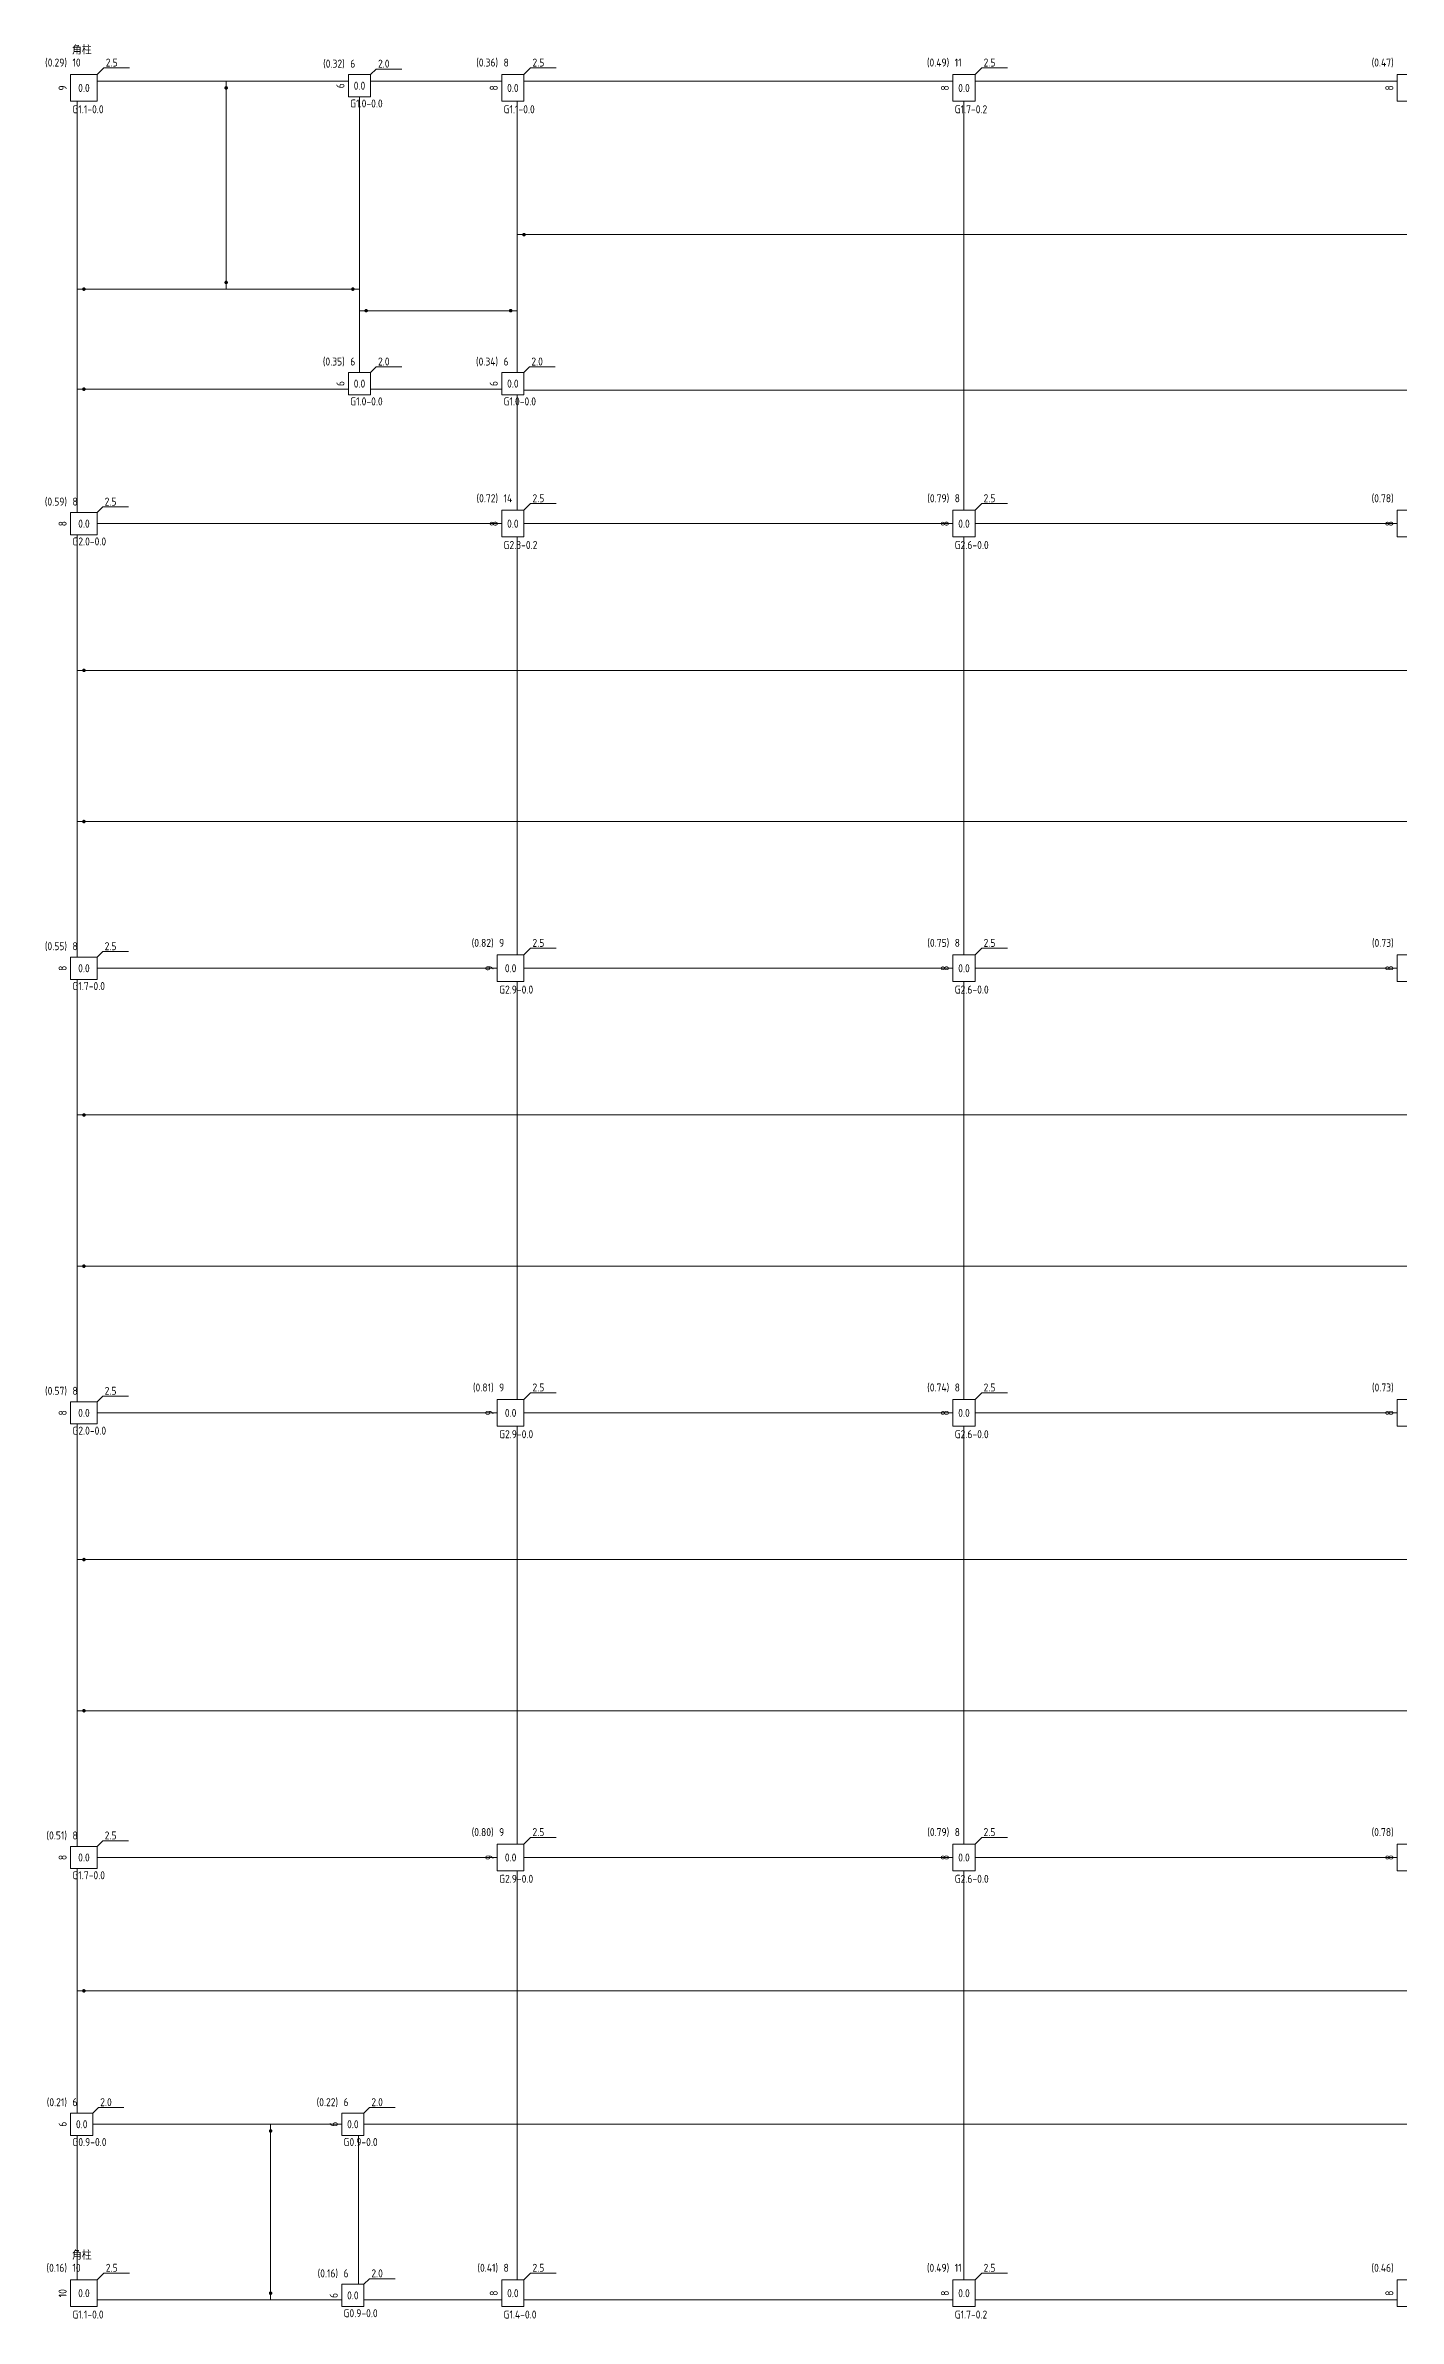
# Model space of a CAD drawing. Extents: x -2331248 to -1198620, y -977263 to -545844.
# Drawn here: x -1809366 to -1778923, y -596969 to -545844 of the extents above; entities that cross this region are included whole.
import ezdxf
from ezdxf.enums import TextEntityAlignment as Align

# ---------------------------------------------------------------- set-up
doc = ezdxf.new("R2010")
doc.units = 0
doc.header["$LTSCALE"] = 1000
doc.header["$MEASUREMENT"] = 0
doc.layers.get('0').update_dxf_attribs({"linetype": 'CONTINUOUS'})
for name, color, linetype, lineweight in [('15100', 4, 'CONTINUOUS', 18), ('15101', 52, 'CONTINUOUS', 18), ('15221', 2, 'CONTINUOUS', 18)]:
    doc.layers.add(name, color=color, linetype=linetype, lineweight=lineweight)
doc.styles.add('PkpmHz', font='Pkpmeng', dxfattribs={"width": 0.7, "bigfont": 'hztxt'})

# ---------------------------------------------------------------- blocks, each defined once
blk = doc.blocks.new('A$C6B480D75')
at = {"layer": '15100', "ltscale": 1000}
for p, q in [((1325, 50319), (4225, 50320)), ((4225, 50320), (6975, 50319)), ((7475, 50319), (10425, 50319)), ((10925, 50319), (20575, 50319)), ((21075, 50319), (30575, 50319)), ((875, 45645), (876, 49870)), ((7225, 45645), (7225, 49970)), ((10775, 46870), (10774, 49870)), ((20825, 46870), (20825, 49870)), ((10775, 45160), (10775, 46870)), ((20825, 43370), (20825, 46870)), ((875, 43395), (875, 45645)), ((7225, 45160), (7225, 45645)), ((7225, 43770), (7225, 45160)), ((10774, 43770), (10775, 45160)), ((876, 40620), (875, 43395)), ((7475, 43395), (10425, 43395)), ((10774, 40670), (10774, 43270)), ((20825, 40670), (20825, 43370)), ((875, 37070), (876, 40120)), ((1325, 40370), (10425, 40370)), ((10775, 37070), (10774, 40070)), ((10925, 40370), (20575, 40370)), ((20825, 37070), (20825, 40070)), ((21075, 40370), (30575, 40370)), ((875, 33670), (875, 37070)), ((10775, 33670), (10775, 37070)), ((20825, 33670), (20825, 37070)), ((876, 30620), (875, 33670)), ((10774, 30670), (10775, 33670)), ((20825, 30670), (20825, 33670)), ((1325, 30370), (10325, 30370)), ((10925, 30370), (20575, 30370)), ((21075, 30370), (30575, 30370)), ((875, 27070), (876, 30120)), ((10775, 27070), (10774, 30070)), ((20825, 27070), (20825, 30070)), ((875, 23670), (875, 27070)), ((10775, 23670), (10775, 27070)), ((20825, 23670), (20825, 27070)), ((876, 20620), (875, 23670)), ((10774, 20670), (10775, 23670)), ((20825, 20670), (20825, 23670)), ((875, 17070), (876, 20120)), ((1325, 20370), (10325, 20370)), ((10775, 17070), (10774, 20070)), ((10925, 20370), (20575, 20370)), ((20825, 17070), (20825, 20070)), ((21075, 20370), (30575, 20370)), ((875, 13670), (875, 17070)), ((10775, 13670), (10775, 17070)), ((20825, 13670), (20825, 17070)), ((876, 10620), (875, 13670)), ((10774, 10670), (10775, 13670)), ((20825, 10670), (20825, 13670)), ((1325, 10370), (10325, 10370)), ((10925, 10370), (20575, 10370)), ((21075, 10370), (30575, 10370)), ((875, 7370), (876, 10120)), ((10775, 7370), (10774, 10070)), ((20825, 7370), (20825, 10070)), ((875, 4620), (875, 7370)), ((10775, 4370), (10775, 7370)), ((20825, 4370), (20825, 7370)), ((876, 870), (875, 4120)), ((1225, 4370), (5225, 4370)), ((5225, 4370), (6825, 4370)), ((7200, 770), (7200, 4120)), ((10774, 870), (10775, 4370)), ((20825, 870), (20825, 4370)), ((1325, 421), (5225, 420)), ((5225, 420), (6825, 420)), ((7325, 420), (10425, 421)), ((10925, 421), (20575, 421)), ((21075, 421), (30575, 421))]:
    blk.add_line(p, q, dxfattribs=at)
at = {"layer": '15100', "color": 4, "ltscale": 1000}
for p, q in [((4225, 45645), (4225, 50320)), ((10775, 46870), (20825, 46870)), ((20825, 46870), (30825, 46870)), ((875, 45645), (4225, 45645)), ((4225, 45645), (7225, 45645)), ((7225, 45160), (10775, 45160)), ((875, 43395), (6975, 43395)), ((10925, 43370), (20825, 43370)), ((20825, 43370), (30825, 43370)), ((875, 37070), (10775, 37070)), ((10775, 37070), (20825, 37070)), ((20825, 37070), (30825, 37070)), ((875, 33670), (10775, 33670)), ((10775, 33670), (20825, 33670)), ((20825, 33670), (30825, 33670)), ((875, 27070), (10775, 27070)), ((10775, 27070), (20825, 27070)), ((20825, 27070), (30825, 27070)), ((875, 23670), (10775, 23670)), ((10775, 23670), (20825, 23670)), ((20825, 23670), (30825, 23670)), ((875, 17070), (10775, 17070)), ((10775, 17070), (20825, 17070)), ((20825, 17070), (30825, 17070)), ((875, 13670), (10775, 13670)), ((10775, 13670), (20825, 13670)), ((20825, 13670), (30825, 13670)), ((875, 7370), (10775, 7370)), ((10775, 7370), (20825, 7370)), ((20825, 7370), (30825, 7370)), ((5225, 420), (5225, 4370)), ((7325, 4370), (10775, 4370)), ((10775, 4370), (20825, 4370)), ((20825, 4370), (30825, 4370))]:
    blk.add_line(p, q, dxfattribs=at)
at = {"layer": '15100', "color": 1, "ltscale": 1000}
for points in [[(4245, 50170, 40, 40, 1), (4205, 50170, 40, 40, 1)], [(10945, 46870, 40, 40, 1), (10905, 46870, 40, 40, 1)], [(1045, 45645, 40, 40, 1), (1005, 45645, 40, 40, 1)], [(4245, 45795, 40, 40, 1), (4205, 45795, 40, 40, 1)], [(7095, 45645, 40, 40, 1), (7055, 45645, 40, 40, 1)], [(7395, 45160, 40, 40, 1), (7355, 45160, 40, 40, 1)], [(10645, 45160, 40, 40, 1), (10605, 45160, 40, 40, 1)], [(1045, 43395, 40, 40, 1), (1005, 43395, 40, 40, 1)], [(1045, 37070, 40, 40, 1), (1005, 37070, 40, 40, 1)], [(1045, 33670, 40, 40, 1), (1005, 33670, 40, 40, 1)], [(1045, 27070, 40, 40, 1), (1005, 27070, 40, 40, 1)], [(1045, 23670, 40, 40, 1), (1005, 23670, 40, 40, 1)], [(1045, 17070, 40, 40, 1), (1005, 17070, 40, 40, 1)], [(1045, 13670, 40, 40, 1), (1005, 13670, 40, 40, 1)], [(1045, 7370, 40, 40, 1), (1005, 7370, 40, 40, 1)], [(5245, 4220, 40, 40, 1), (5205, 4220, 40, 40, 1)], [(5245, 570, 40, 40, 1), (5205, 570, 40, 40, 1)]]:
    blk.add_lwpolyline(points, format="xyseb", close=True, dxfattribs=at)
at = {"layer": '15101', "linetype": 'Continuous'}
for points in [[(725, 49870), (1325, 49870), (1325, 50470), (725, 50470)], [(6975, 49970), (7475, 49970), (7475, 50470), (6975, 50470)], [(10425, 49870), (10925, 49870), (10925, 50470), (10425, 50470)], [(20575, 49870), (21075, 49870), (21075, 50470), (20575, 50470)], [(30575, 49870), (31075, 49870), (31075, 50470), (30575, 50470)], [(6975, 43270), (7475, 43270), (7475, 43770), (6975, 43770)], [(10425, 43270), (10925, 43270), (10925, 43770), (10425, 43770)], [(725, 40120), (1325, 40120), (1325, 40620), (725, 40620)], [(10425, 40070), (10925, 40070), (10925, 40670), (10425, 40670)], [(20575, 40070), (21075, 40070), (21075, 40670), (20575, 40670)], [(30575, 40070), (31075, 40070), (31075, 40670), (30575, 40670)], [(725, 30120), (1325, 30120), (1325, 30620), (725, 30620)], [(10325, 30070), (10925, 30070), (10925, 30670), (10325, 30670)], [(20575, 30070), (21075, 30070), (21075, 30670), (20575, 30670)], [(30575, 30070), (31075, 30070), (31075, 30670), (30575, 30670)], [(725, 20120), (1325, 20120), (1325, 20620), (725, 20620)], [(10325, 20070), (10925, 20070), (10925, 20670), (10325, 20670)], [(20575, 20070), (21075, 20070), (21075, 20670), (20575, 20670)], [(30575, 20070), (31075, 20070), (31075, 20670), (30575, 20670)], [(725, 10120), (1325, 10120), (1325, 10620), (725, 10620)], [(10325, 10070), (10925, 10070), (10925, 10670), (10325, 10670)], [(20575, 10070), (21075, 10070), (21075, 10670), (20575, 10670)], [(30575, 10070), (31075, 10070), (31075, 10670), (30575, 10670)], [(725, 4120), (1225, 4120), (1225, 4620), (725, 4620)], [(6825, 4120), (7325, 4120), (7325, 4620), (6825, 4620)], [(725, 270), (1325, 270), (1325, 870), (725, 870)], [(6825, 270), (7325, 270), (7325, 770), (6825, 770)], [(10425, 270), (10925, 270), (10925, 870), (10425, 870)], [(20575, 270), (21075, 270), (21075, 870), (20575, 870)], [(30575, 270), (31075, 270), (31075, 870), (30575, 870)]]:
    blk.add_lwpolyline(points, close=True, dxfattribs=at)
at = {"layer": '15221', "ltscale": 1000}
for p, q in [((1325, 50470), (1475, 50620)), ((2051, 50620), (1475, 50620)), ((10925, 50470), (11075, 50620)), ((11651, 50620), (11075, 50620)), ((21075, 50470), (21225, 50620)), ((21801, 50620), (21225, 50620)), ((7475, 50470), (7600, 50595)), ((8176, 50595), (7600, 50595)), ((7475, 43770), (7600, 43895)), ((8176, 43895), (7600, 43895)), ((10925, 43770), (11050, 43895)), ((11626, 43895), (11050, 43895)), ((1325, 40620), (1450, 40745)), ((2026, 40745), (1450, 40745)), ((10925, 40670), (11075, 40820)), ((11651, 40820), (11075, 40820)), ((21075, 40670), (21225, 40820)), ((21801, 40820), (21225, 40820)), ((1325, 30620), (1450, 30745)), ((2026, 30745), (1450, 30745)), ((10925, 30670), (11075, 30820)), ((11651, 30820), (11075, 30820)), ((21075, 30670), (21225, 30820)), ((21801, 30820), (21225, 30820)), ((1325, 20620), (1450, 20745)), ((2026, 20745), (1450, 20745)), ((10925, 20670), (11075, 20820)), ((11651, 20820), (11075, 20820)), ((21075, 20670), (21225, 20820)), ((21801, 20820), (21225, 20820)), ((1325, 10620), (1450, 10745)), ((2026, 10745), (1450, 10745)), ((10925, 10670), (11075, 10820)), ((11651, 10820), (11075, 10820)), ((21075, 10670), (21225, 10820)), ((21801, 10820), (21225, 10820)), ((1225, 4620), (1350, 4745)), ((1926, 4745), (1350, 4745)), ((7325, 4620), (7450, 4745)), ((8026, 4745), (7450, 4745)), ((1325, 870), (1475, 1020)), ((2051, 1020), (1475, 1020)), ((7325, 770), (7450, 895)), ((8026, 895), (7450, 895)), ((10925, 870), (11075, 1020)), ((11651, 1020), (11075, 1020)), ((21075, 870), (21225, 1020)), ((21801, 1020), (21225, 1020))]:
    blk.add_line(p, q, dxfattribs=at)
at = {"layer": '15221', "style": 'PkpmHz', "width": 0.91}
for s, p in [('角柱 ', (1025, 51016)), ('0.0', (1025, 50170)), ('0.0', (7225, 50220)), ('0.0', (10675, 50170)), ('0.0', (20825, 50170)), ('0.0', (7225, 43520)), ('0.0', (10675, 43520)), ('0.0', (1025, 40370)), ('0.0', (10675, 40370)), ('0.0', (20825, 40370)), ('0.0', (1025, 30370)), ('0.0', (10625, 30370)), ('0.0', (20825, 30370)), ('0.0', (1025, 20370)), ('0.0', (10625, 20370)), ('0.0', (20825, 20370)), ('0.0', (1025, 10370)), ('0.0', (10625, 10370)), ('0.0', (20825, 10370)), ('0.0', (975, 4370)), ('0.0', (7075, 4370)), ('角柱 ', (1025, 1416)), ('0.0', (1025, 570)), ('0.0', (7075, 520)), ('0.0', (10675, 570)), ('0.0', (20825, 570))]:
    blk.add_text(s, height=180, dxfattribs=at).set_placement(p, align=Align.MIDDLE_CENTER)
for s, p in [('(0.29)', (643, 50651)), ('(0.32)', (6893, 50626)), ('(0.36)', (10343, 50651)), ('(0.49)', (20493, 50651)), ('(0.47)', (30493, 50651)), ('(0.35)', (6893, 43926)), ('(0.34)', (10343, 43926)), ('(0.59)', (643, 40776)), ('(0.72)', (10343, 40851)), ('(0.79)', (20493, 40851)), ('(0.78)', (30493, 40851)), ('(0.55)', (643, 30776)), ('(0.82)', (10243, 30851)), ('(0.75)', (20493, 30851)), ('(0.73)', (30493, 30851)), ('(0.57)', (643, 20776)), ('(0.81)', (10243, 20851)), ('(0.74)', (20493, 20851)), ('(0.73)', (30493, 20851)), ('(0.51)', (643, 10776)), ('(0.80)', (10243, 10851)), ('(0.79)', (20493, 10851)), ('(0.78)', (30493, 10851)), ('(0.21)', (643, 4776)), ('(0.22)', (6743, 4776)), ('(0.16)', (643, 1051)), ('(0.16)', (6743, 926)), ('(0.41)', (10343, 1051)), ('(0.49)', (20493, 1051)), ('(0.46)', (30493, 1051))]:
    blk.add_text(s, height=180, dxfattribs=at).set_placement(p, align=Align.RIGHT)
for s, p in [('10', (766, 50651)), ('2.5', (1516, 50651)), ('6', (7016, 50626)), ('2.0', (7641, 50626)), ('8', (10466, 50651)), ('2.5', (11116, 50651)), ('11', (20616, 50651)), ('2.5', (21266, 50651)), ('6', (7016, 43926)), ('2.0', (7641, 43926)), ('6', (10466, 43926)), ('2.0', (11091, 43926)), ('8', (766, 40776)), ('2.5', (1491, 40776)), ('14', (10466, 40851)), ('2.5', (11116, 40851)), ('8', (20616, 40851)), ('2.5', (21266, 40851)), ('8', (766, 30776)), ('2.5', (1491, 30776)), ('9', (10366, 30851)), ('2.5', (11116, 30851)), ('8', (20616, 30851)), ('2.5', (21266, 30851)), ('9', (10366, 20851)), ('2.5', (11116, 20851)), ('8', (20616, 20851)), ('2.5', (21266, 20851)), ('8', (766, 20776)), ('2.5', (1491, 20776)), ('8', (766, 10776)), ('2.5', (1491, 10776)), ('9', (10366, 10851)), ('2.5', (11116, 10851)), ('8', (20616, 10851)), ('2.5', (21266, 10851)), ('6', (766, 4776)), ('2.0', (1391, 4776)), ('6', (6866, 4776)), ('2.0', (7491, 4776)), ('10', (766, 1051)), ('2.5', (1516, 1051)), ('6', (6866, 926)), ('2.0', (7491, 926)), ('8', (10466, 1051)), ('2.5', (11116, 1051)), ('11', (20616, 1051)), ('2.5', (21266, 1051))]:
    blk.add_text(s, height=180, dxfattribs=at).set_placement(p)
for s, p in [('9', (545, 50170)), ('6', (6795, 50220)), ('8', (10245, 50170)), ('8', (20395, 50170)), ('8', (30395, 50170)), ('6', (6795, 43520)), ('6', (10245, 43520)), ('8', (545, 40370)), ('8', (10245, 40370)), ('8', (20395, 40370)), ('8', (30395, 40370)), ('8', (545, 30370)), ('9', (10145, 30370)), ('8', (20395, 30370)), ('8', (30395, 30370)), ('8', (545, 20370)), ('9', (10145, 20370)), ('8', (20395, 20370)), ('8', (30395, 20370)), ('8', (545, 10370)), ('9', (10145, 10370)), ('8', (20395, 10370)), ('8', (30395, 10370)), ('6', (545, 4370)), ('6', (6645, 4370)), ('10', (545, 570)), ('6', (6645, 520)), ('8', (10245, 570)), ('8', (20395, 570)), ('8', (30395, 570))]:
    blk.add_text(s, height=180, rotation=90, dxfattribs=at).set_placement(p, align=Align.MIDDLE_CENTER)
for s, p in [('G1.1-0.0', (766, 49690)), ('G1.0-0.0', (7016, 49820)), ('G1.1-0.0', (10466, 49690)), ('G1.7-0.2', (20616, 49690)), ('G1.0-0.0', (7016, 43120)), ('G1.0-0.0', (10466, 43120)), ('G2.0-0.0', (766, 39970)), ('G2.3-0.2', (10466, 39890)), ('G2.6-0.0', (20616, 39890)), ('G1.7-0.0', (766, 29970)), ('G2.9-0.0', (10366, 29890)), ('G2.6-0.0', (20616, 29890)), ('G2.0-0.0', (766, 19970)), ('G2.9-0.0', (10366, 19890)), ('G2.6-0.0', (20616, 19890)), ('G1.7-0.0', (766, 9970)), ('G2.9-0.0', (10366, 9890)), ('G2.6-0.0', (20616, 9890)), ('G0.9-0.0', (766, 3970)), ('G0.9-0.0', (6866, 3970)), ('G1.1-0.0', (766, 90)), ('G0.9-0.0', (6866, 120)), ('G1.4-0.0', (10466, 90)), ('G1.7-0.2', (20616, 90))]:
    blk.add_text(s, height=180, dxfattribs=at).set_placement(p, align=Align.MIDDLE_LEFT)

msp = doc.modelspace()

# ---------------------------------------------------------------- block references
msp.add_blockref('A$C6B480D75', (-1809525, -596969))

doc.saveas('drawing.dxf')
